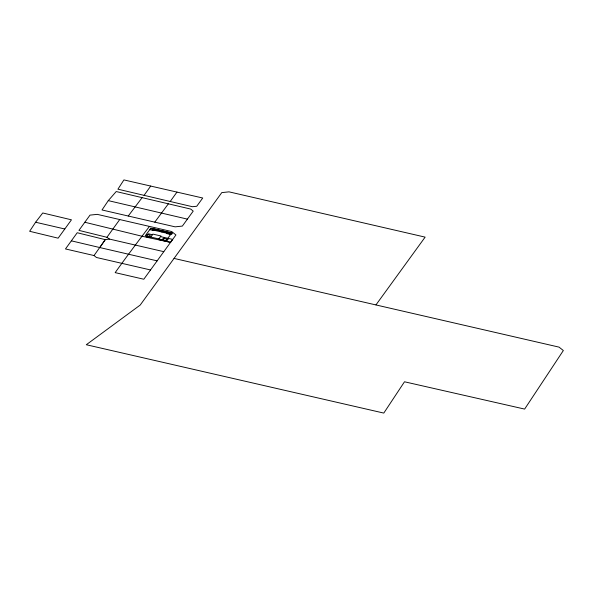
<?xml version="1.0" encoding="UTF-8"?>
<svg xmlns="http://www.w3.org/2000/svg" width="593" height="593" viewBox="0 0 593 593"><rect width="100%" height="100%" fill="white"/><g stroke="black" fill="none" stroke-linecap="round" stroke-linejoin="round"><path stroke-width="0.89" d="M35.61 222.234L42.74 212.969L71.457 219.818L58.136 238.178L29.65 231.285L35.61 222.234L64.785 228.994M108.289 200.627L102.011 209.966L175.12 226.845L182.362 226.081L193.214 211.108L190.709 209.07L116.206 191.546L108.289 200.627L187.41 219.128M94.042 255.546L105.257 239.654L77.223 232.738L65.475 248.941L94.042 255.546L96.422 257.481L150.533 269.956L172.696 239.416L160.533 236.607M71.353 240.84L99.794 247.555L105.265 239.654L109.431 239.075L163.809 251.669M144.069 195.342L192.399 206.712L196.735 206.268L202.732 198.01L123.907 179.916L117.918 189.189L144.069 195.342L150.704 186.061M84.829 222.256L142.276 236.303L170.554 242.359L175.928 234.961L171.703 231.552L97.245 214.362L90.01 215.118L78.936 230.38L106.933 237.296L119.727 219.551M170.206 201.487L176.959 192.095M150.533 269.956L143.81 279.236L115.168 272.624C126.316 256.991 137.828 241.67 149.458 226.415M375.984 304.861L425.129 237.126L229.024 191.85L221.789 192.606L140.193 305.069L86.304 344.733L383.797 413.084L404.493 381.781L524.635 409.088L563.35 350.522L559.051 347.127L174.038 258.415M149.243 236.703L150.288 235.265L146.338 234.354M154.462 229.521L153.713 230.558L149.762 229.647M161.933 232.071L162.786 230.899M162.215 239.698L163.26 238.26L167.211 239.172M167.434 232.515L166.677 233.553L170.628 234.465M162.452 240.484L164.587 237.541M166.5 241.418L168.642 238.475M168.368 203.814L154.788 222.145M128.244 216.022L142.127 197.639M150.511 228.609L171.377 233.427M152.431 234.732L148.376 233.798L146.241 236.74L150.288 237.674L152.883 234.109L160.992 235.984L158.398 239.55L170.554 242.359M99.794 247.555L157.138 260.861M106.933 237.296L109.431 239.075M150.807 228.209L145.292 235.792L166.166 240.61L171.673 233.027L150.807 228.209M153.061 228.653L152.208 229.825L171.659 234.324L172.519 233.145L153.061 228.653"/></g></svg>
